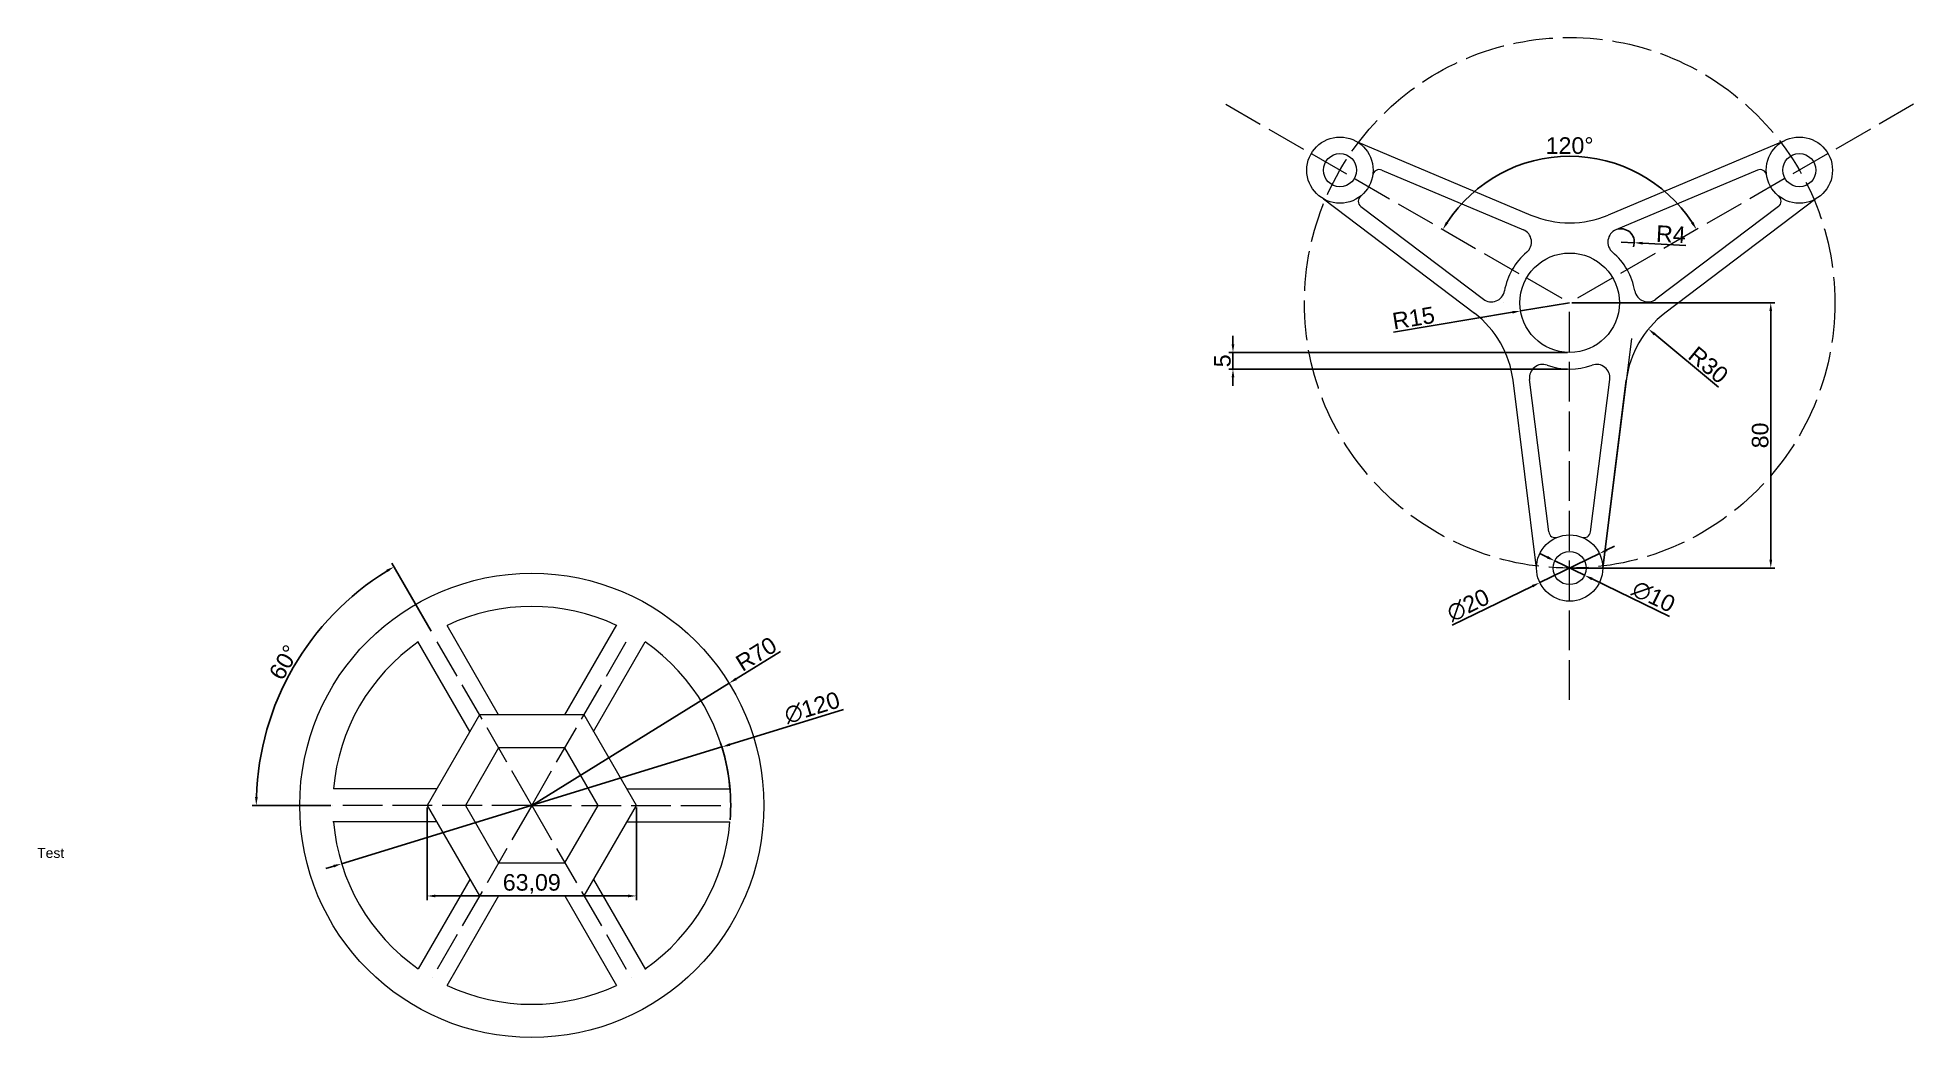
# Model space of a CAD drawing. Header units: millimetres. Extents: x 108 to 674, y 180 to 481.
import ezdxf

# ---------------------------------------------------------------- set-up
doc = ezdxf.new("R2010")
doc.units = ezdxf.units.MM
doc.linetypes.add('ACAD_ISO02W100', pattern=[15, 12, -3])
doc.layers.get('0').update_dxf_attribs({"lineweight": 9})
doc.layers.get('Defpoints').update_dxf_attribs({"color": 92})
doc.layers.add('CenterLine', color=50, linetype='ACAD_ISO02W100', lineweight=15)
doc.styles.add('MyStyle', font='arial.ttf', dxfattribs={"height": 3})
doc.styles.get("Standard").update_dxf_attribs({"font": 'arial.ttf'})
doc.dimstyles.new('Dimension 1', dxfattribs={"dimtxt": 5, "dimasz": 2.5, "dimexe": 1.25, "dimexo": 0.625, "dimgap": 0.631, "dimtad": 1, "dimtxsty": 'Standard', "dimcen": 2.5, "dimadec": 0, "dimazin": 0, "dimtfac": 1, "dimtmove": 0, "dimatfit": 3, "dimfxl": 1, "dimarcsym": 0})

# ---------------------------------------------------------------- blocks, each defined once
blk = doc.blocks.new('*U4')
for p, q in [((15.67, 5), (-15.46, 5)), ((15.67, -5), (-15.67, -5))]:
    blk.add_line(p, q)
blk = doc.blocks.new('*U5')
at = {"color": 0, "linetype": 'ByBlock', "lineweight": -2, "transparency": 16777216}
for p, rotation in [((234.92, 288.06), 299.9999999999999), ((279.25, 288.06), 239.9999999999999), ((301.41, 249.66), 180), ((234.92, 211.27), 59.99999999999999), ((279.25, 211.27), 120)]:
    blk.add_blockref('*U4', p, dxfattribs=dict(at, rotation=rotation))
blk.add_blockref('*U4', (212.75, 249.66), dxfattribs=at)
blk = doc.blocks.new('*D6')
at = {"color": 0, "lineweight": -2, "transparency": 16777216}
for p, q in [((332.08, 296.07), (318.73, 287.81)), ((257.08, 249.66), (316.61, 286.5))]:
    blk.add_line(p, q, dxfattribs=at)
at = {"color": 0, "transparency": 16777216}
blk.add_solid([(318.51, 288.17), (318.95, 287.46), (316.61, 286.5)], dxfattribs=at)
at = {"layer": 'Defpoints', "color": 0, "transparency": 16777216}
for p in [(316.61, 286.5), (257.08, 249.66)]:
    blk.add_point(p, dxfattribs=at)
at = {"color": 0, "transparency": 16777216, "insert": (324.79, 295.31), "char_height": 5, "attachment_point": 5, "rotation": 31.7472}
blk.add_mtext('R70', dxfattribs=at)
blk = doc.blocks.new('*D7')
at = {"color": 0, "lineweight": -2, "transparency": 16777216}
for p, q in [((351.11, 278.53), (316.83, 268.01)), ((199.72, 232.05), (314.44, 267.28)), ((197.33, 231.32), (194.94, 230.59))]:
    blk.add_line(p, q, dxfattribs=at)
blk.add_arc((257.08, 249.66), 60, 355.8166, 18.2617, dxfattribs=at)
at = {"color": 0, "transparency": 16777216}
for points in [[(316.71, 268.41), (316.95, 267.61), (314.44, 267.28)], [(197.21, 231.72), (197.46, 230.92), (199.72, 232.05)]]:
    blk.add_solid(points, dxfattribs=at)
at = {"layer": 'Defpoints', "color": 0, "transparency": 16777216}
for p in [(314.44, 267.28), (199.72, 232.05)]:
    blk.add_point(p, dxfattribs=at)
at = {"color": 0, "transparency": 16777216, "insert": (341.65, 279.11), "char_height": 5, "attachment_point": 5, "rotation": 17.068}
blk.add_mtext('∅120', dxfattribs=at)
blk = doc.blocks.new('*D8')
at = {"color": 0, "lineweight": -2, "transparency": 16777216}
for p, q in [((225.53, 249.04), (225.53, 221.09)), ((288.63, 249.04), (288.63, 221.09)), ((286.13, 222.34), (228.03, 222.34))]:
    blk.add_line(p, q, dxfattribs=at)
at = {"color": 0, "transparency": 16777216}
for points in [[(228.03, 222.76), (228.03, 221.93), (225.53, 222.34)], [(286.13, 222.76), (286.13, 221.93), (288.63, 222.34)]]:
    blk.add_solid(points, dxfattribs=at)
at = {"layer": 'Defpoints', "color": 0, "transparency": 16777216}
for p in [(225.53, 249.66), (288.63, 249.66), (225.53, 222.34)]:
    blk.add_point(p, dxfattribs=at)
at = {"color": 0, "transparency": 16777216, "insert": (257.08, 225.98), "char_height": 5, "attachment_point": 5}
blk.add_mtext('63,09', dxfattribs=at)
blk = doc.blocks.new('*D9')
at = {"color": 0, "lineweight": -2, "transparency": 16777216}
for p, q in [((226.77, 302.17), (214.91, 322.71)), ((196.46, 249.66), (172.73, 249.66))]:
    blk.add_line(p, q, dxfattribs=at)
blk.add_arc((257.08, 249.66), 83.1, 121.7238, 178.2762, dxfattribs=at)
at = {"color": 0, "transparency": 16777216}
for points in [[(213.17, 320.71), (213.6, 319.99), (215.53, 321.63)], [(174.44, 252.16), (173.6, 252.17), (173.98, 249.66)]]:
    blk.add_solid(points, dxfattribs=at)
at = {"layer": 'Defpoints', "color": 0, "transparency": 16777216}
for p in [(193.42, 303.08), (227.08, 301.63), (197.08, 249.66), (257.08, 249.66), (257.08, 249.66)]:
    blk.add_point(p, dxfattribs=at)
at = {"color": 0, "transparency": 16777216, "insert": (182.36, 292.81), "char_height": 5, "attachment_point": 5, "rotation": 60}
blk.add_mtext('60°', dxfattribs=at)
blk = doc.blocks.new('*D14')
at = {"layer": 'Defpoints', "color": 0, "lineweight": -2, "transparency": 16777216}
blk.add_arc((570.15, 401.23), 44.19, 33.2416, 146.7584, dxfattribs=at)
at = {"layer": 'Defpoints', "color": 0, "transparency": 16777216}
for p in [(466.44, 461.11), (673.87, 461.11), (585.27, 442.76), (570.15, 401.23), (570.15, 401.23)]:
    blk.add_point(p, dxfattribs=at)
for points in [[(533.55, 425.24), (532.84, 425.67), (531.88, 423.33)], [(607.47, 425.67), (606.76, 425.24), (608.43, 423.33)]]:
    blk.add_solid(points, dxfattribs=at)
at = {"layer": 'Defpoints', "color": 0, "transparency": 16777216, "insert": (570.15, 448.61), "char_height": 5, "attachment_point": 5}
blk.add_mtext('120°', dxfattribs=at)
blk = doc.blocks.new('*D15')
at = {"layer": 'Defpoints', "color": 0, "lineweight": -2, "transparency": 16777216}
for p, q in [((570.78, 401.23), (632.07, 401.23)), ((630.82, 398.73), (630.82, 323.73)), ((570.78, 321.23), (632.07, 321.23))]:
    blk.add_line(p, q, dxfattribs=at)
at = {"layer": 'Defpoints', "color": 0, "transparency": 16777216}
for p in [(570.15, 401.23), (570.15, 321.23), (630.82, 321.23)]:
    blk.add_point(p, dxfattribs=at)
for points in [[(630.4, 398.73), (631.23, 398.73), (630.82, 401.23)], [(630.4, 323.73), (631.23, 323.73), (630.82, 321.23)]]:
    blk.add_solid(points, dxfattribs=at)
at = {"layer": 'Defpoints', "color": 0, "transparency": 16777216, "insert": (627.63, 361.23), "char_height": 5, "attachment_point": 5, "rotation": 90}
blk.add_mtext('80', dxfattribs=at)
blk = doc.blocks.new('*D16')
at = {"layer": 'Defpoints', "color": 0, "lineweight": -2, "transparency": 16777216}
blk.add_line((615.03, 375.81), (595.83, 391.72), dxfattribs=at)
at = {"layer": 'Defpoints', "color": 0, "transparency": 16777216}
for p in [(593.91, 393.32), (617.01, 374.18)]:
    blk.add_point(p, dxfattribs=at)
blk.add_solid([(596.1, 392.05), (595.56, 391.4), (593.91, 393.32)], dxfattribs=at)
at = {"layer": 'Defpoints', "color": 0, "transparency": 16777216, "insert": (611.99, 382.48), "char_height": 5, "attachment_point": 5, "rotation": 320.3587}
blk.add_mtext('R30', dxfattribs=at)
blk = doc.blocks.new('*D17')
at = {"layer": 'Defpoints', "color": 0, "lineweight": -2, "transparency": 16777216}
for p, q in [((563.41, 324.51), (561.16, 325.6)), ((565.66, 323.41), (574.65, 319.05)), ((600.24, 306.61), (576.9, 317.95))]:
    blk.add_line(p, q, dxfattribs=at)
at = {"layer": 'Defpoints', "color": 0, "transparency": 16777216}
for p in [(565.66, 323.41), (574.65, 319.05)]:
    blk.add_point(p, dxfattribs=at)
for points in [[(563.59, 324.88), (563.23, 324.13), (565.66, 323.41)], [(577.08, 318.33), (576.72, 317.58), (574.65, 319.05)]]:
    blk.add_solid(points, dxfattribs=at)
at = {"layer": 'Defpoints', "color": 0, "transparency": 16777216, "insert": (595.47, 312.63), "char_height": 5, "attachment_point": 5, "rotation": 334.0914}
blk.add_mtext('∅10', dxfattribs=at)
blk = doc.blocks.new('*D18')
at = {"layer": 'Defpoints', "color": 0, "lineweight": -2, "transparency": 16777216}
for p, q in [((579.15, 325.61), (561.16, 316.85)), ((581.39, 326.7), (583.64, 327.79)), ((534.76, 304.01), (558.92, 315.76))]:
    blk.add_line(p, q, dxfattribs=at)
at = {"layer": 'Defpoints', "color": 0, "transparency": 16777216}
for p in [(579.15, 325.61), (561.16, 316.85)]:
    blk.add_point(p, dxfattribs=at)
for points in [[(581.21, 327.07), (581.58, 326.33), (579.15, 325.61)], [(558.73, 316.13), (559.1, 315.39), (561.16, 316.85)]]:
    blk.add_solid(points, dxfattribs=at)
at = {"layer": 'Defpoints', "color": 0, "transparency": 16777216, "insert": (539.53, 310.02), "char_height": 5, "attachment_point": 5, "rotation": 25.951}
blk.add_mtext('∅20', dxfattribs=at)
blk = doc.blocks.new('*D19')
at = {"layer": 'Defpoints', "color": 0, "lineweight": -2, "transparency": 16777216}
for p, q in [((585.66, 419.55), (589.66, 419.34)), ((605.2, 418.54), (592.16, 419.21))]:
    blk.add_line(p, q, dxfattribs=at)
blk.add_arc((585.66, 419.55), 4, 339.1519, 103.9225, dxfattribs=at)
at = {"layer": 'Defpoints', "color": 0, "transparency": 16777216}
for p in [(585.66, 419.55), (589.66, 419.34)]:
    blk.add_point(p, dxfattribs=at)
blk.add_solid([(592.18, 419.63), (592.13, 418.8), (589.66, 419.34)], dxfattribs=at)
at = {"layer": 'Defpoints', "color": 0, "transparency": 16777216, "insert": (600.71, 421.91), "char_height": 5, "attachment_point": 5, "rotation": 357.0569}
blk.add_mtext('R4', dxfattribs=at)
blk = doc.blocks.new('*D20')
at = {"layer": 'Defpoints', "color": 0, "lineweight": -2, "transparency": 16777216}
for p, q in [((517.05, 392.41), (552.89, 398.36)), ((570.15, 401.23), (555.36, 398.77))]:
    blk.add_line(p, q, dxfattribs=at)
at = {"layer": 'Defpoints', "color": 0, "transparency": 16777216}
for p in [(555.36, 398.77), (570.15, 401.23)]:
    blk.add_point(p, dxfattribs=at)
blk.add_solid([(552.82, 398.77), (552.96, 397.95), (555.36, 398.77)], dxfattribs=at)
at = {"layer": 'Defpoints', "color": 0, "transparency": 16777216, "insert": (523.06, 396.63), "char_height": 5, "attachment_point": 5, "rotation": 9.4343}
blk.add_mtext('R15', dxfattribs=at)
blk = doc.blocks.new('*D21')
at = {"layer": 'Defpoints', "color": 0, "lineweight": -2, "transparency": 16777216}
for p, q in [((468.59, 388.73), (468.59, 391.23)), ((569.53, 386.23), (467.34, 386.23)), ((468.59, 386.23), (468.59, 381.23)), ((569.53, 381.23), (467.34, 381.23)), ((468.59, 378.73), (468.59, 376.23))]:
    blk.add_line(p, q, dxfattribs=at)
at = {"layer": 'Defpoints', "color": 0, "transparency": 16777216}
for p in [(570.15, 386.23), (468.59, 381.23), (570.15, 381.23)]:
    blk.add_point(p, dxfattribs=at)
for points in [[(468.18, 388.73), (469.01, 388.73), (468.59, 386.23)], [(468.18, 378.73), (469.01, 378.73), (468.59, 381.23)]]:
    blk.add_solid(points, dxfattribs=at)
at = {"layer": 'Defpoints', "color": 0, "transparency": 16777216, "insert": (465.42, 383.73), "char_height": 5, "attachment_point": 5, "rotation": 90}
blk.add_mtext('5', dxfattribs=at)

msp = doc.modelspace()

# ---------------------------------------------------------------- linework, layer by layer
for p, q in [((505.873, 449.89), (558.493, 427.69)), ((634.437, 449.89), (581.816, 427.69)), ((513.51, 441.242), (556.2, 423.231)), ((626.8, 441.242), (584.11, 423.231)), ((495.873, 432.57), (541.409, 398.1)), ((507.181, 430.281), (544.124, 402.315)), ((633.128, 430.281), (596.185, 402.315)), ((644.437, 432.57), (598.9, 398.1)), ((550.155, 401.23), (550.155, 401.23)), ((590.155, 401.23), (590.155, 401.23)), ((588.809, 390.46), (580.155, 321.23)), ((560.155, 321.23), (553.071, 377.901)), ((563.826, 332.168), (558.079, 378.145)), ((576.483, 332.168), (582.23, 378.145)), ((580.155, 321.23), (587.239, 377.901)), ((560.155, 321.23), (560.155, 321.23)), ((580.155, 321.23), (580.155, 321.23))]:
    msp.add_line(p, q)
for points in [[(272.854, 276.985), (241.307, 276.985), (225.534, 249.665), (241.307, 222.344), (272.854, 222.344), (288.628, 249.665)], [(247.081, 266.985), (237.081, 249.665), (247.081, 232.344), (267.081, 232.344), (277.081, 249.665), (267.081, 266.985)], [(237.081, 249.665), (247.081, 232.344), (267.081, 232.344), (277.081, 249.665), (267.081, 266.985), (247.081, 266.985)], [(247.081, 232.344), (267.081, 232.344), (277.081, 249.665), (267.081, 266.985), (247.081, 266.985), (237.081, 249.665)], [(267.081, 232.344), (277.081, 249.665), (267.081, 266.985), (247.081, 266.985), (237.081, 249.665), (247.081, 232.344)], [(277.081, 249.665), (267.081, 266.985), (247.081, 266.985), (237.081, 249.665), (247.081, 232.344), (267.081, 232.344)], [(267.081, 266.985), (247.081, 266.985), (237.081, 249.665), (247.081, 232.344), (267.081, 232.344), (277.081, 249.665)]]:
    msp.add_lwpolyline(points, close=True)
for centre, radius in [((500.873, 441.23), 10), ((639.437, 441.23), 10), ((500.873, 441.23), 5), ((639.437, 441.23), 5), ((570.155, 401.23), 15), ((570.155, 321.23), 10), ((570.155, 321.23), 5), ((257.081, 249.665), 70)]:
    msp.add_circle(centre, radius)
for centre, radius, start, end in [((512.732, 439.399), 2, 67.12502, 171.22206), ((627.577, 439.399), 2, 8.77794, 112.87498), ((508.388, 431.875), 2, 128.77794, 232.87498), ((631.921, 431.875), 2, 307.12502, 51.22206), ((570.155, 455.33), 30, 247.12502, 292.87498), ((554.645, 419.545), 4, 310.25948, 67.12502), ((585.665, 419.545), 4, 112.87498, 229.74052), ((570.155, 401.23), 20, 130.25948, 169.74052), ((570.155, 401.23), 20, 10.25948, 49.74052), ((546.539, 405.505), 4, 232.87498, 349.74052), ((593.771, 405.505), 4, 190.25948, 307.12502), ((523.303, 374.18), 30, 7.12502, 52.87498), ((617.007, 374.18), 30, 127.12502, 172.87498), ((562.049, 378.641), 4, 70.25948, 187.12502), ((570.155, 401.23), 20, 250.25948, 289.74052), ((578.261, 378.641), 4, 352.87498, 109.74052), ((565.811, 332.416), 2, 187.12502, 291.22206), ((574.499, 332.416), 2, 248.77794, 352.87498), ((257.081, 249.665), 60, 64.78019, 115.21981), ((257.081, 249.665), 60, 124.78019, 175.21981), ((257.081, 249.665), 60, 4.78019, 55.21981), ((257.081, 249.665), 60, 184.78019, 235.21981), ((257.081, 249.665), 60, 304.78019, 355.21981), ((257.081, 249.665), 60, 244.78019, 295.21981)]:
    msp.add_arc(centre, radius, start, end)
at = {"layer": 'CenterLine'}
for p, q in [((466.443, 461.108), (570.155, 401.23)), ((673.867, 461.108), (570.155, 401.23)), ((570.155, 281.474), (570.155, 401.23)), ((257.081, 249.665), (227.081, 301.626)), ((257.081, 249.665), (287.081, 301.626)), ((222.855, 298.946), (222.751, 299.126)), ((257.081, 249.665), (197.081, 249.665)), ((257.081, 249.665), (227.081, 197.703)), ((257.081, 249.665), (287.081, 197.703)), ((257.081, 249.665), (317.081, 249.665))]:
    msp.add_line(p, q, dxfattribs=at)
msp.add_circle((570.155, 401.23), 80, dxfattribs=at)

# ---------------------------------------------------------------- block references
msp.add_blockref('*U5', (0, 0))

# ---------------------------------------------------------------- texts
at = {"insert": (107.902, 236.805), "char_height": 3, "attachment_point": 1, "style": 'MyStyle'}
msp.add_mtext_dynamic_manual_height_columns('Test', width=42.35926, gutter_width=15, heights=[0], dxfattribs=at)

# ---------------------------------------------------------------- dimensions: what is measured, and where the dimension line sits
dim = msp.add_angular_dim_2l(base=(193.423, 303.08), line1=((257.081, 249.665), (227.081, 301.626)), line2=((257.081, 249.665), (197.081, 249.665)), dimstyle='Dimension 1')
dim.commit()
dim.dimension.update_dxf_attribs({"geometry": '*D9', "text_midpoint": (182.357, 292.806)})
dim = msp.add_radius_dim(center=(257.081, 249.665), mpoint=(316.607, 286.497), dimstyle='Dimension 1')
dim.commit()
dim.dimension.update_dxf_attribs({"geometry": '*D6', "text_midpoint": (324.793, 295.306)})
dim = msp.add_diameter_dim_2p(p1=(199.724, 232.054), p2=(314.438, 267.275), dimstyle='Dimension 1')
dim.commit()
dim.dimension.update_dxf_attribs({"geometry": '*D7', "text_midpoint": (342.63, 275.931), "dimtype": 163})
dim = msp.add_linear_dim(base=(225.534, 222.344), p1=(288.628, 249.665), p2=(225.534, 249.665), dimstyle='Dimension 1')
dim.commit()
dim.dimension.update_dxf_attribs({"geometry": '*D8', "text_midpoint": (257.081, 225.98)})
at = {"layer": 'Defpoints'}
dim = msp.add_angular_dim_2l(base=(585.27, 442.758), line1=((673.867, 461.108), (570.155, 401.23)), line2=((466.443, 461.108), (570.155, 401.23)), dimstyle='Dimension 1', dxfattribs=at)
dim.commit()
dim.dimension.update_dxf_attribs({"geometry": '*D14', "text_midpoint": (570.155, 448.607)})
for center, mpoint, picture, middle in [((585.665, 419.545), (589.66, 419.34), '*D19', (600.552, 418.78)), ((570.155, 401.23), (555.358, 398.771), '*D20', (523.58, 393.491)), ((617.007, 374.18), (593.905, 393.319), '*D16', (609.955, 380.023))]:
    dim = msp.add_radius_dim(center=center, mpoint=mpoint, dimstyle='Dimension 1', dxfattribs=at)
    dim.commit()
    dim.dimension.update_dxf_attribs({"geometry": picture, "text_midpoint": middle, "dimtype": 164})
for base, p1, p2, picture, middle in [((630.818, 321.23), (570.155, 401.23), (570.155, 321.23), '*D15', (627.634, 361.23)), ((468.594, 381.23), (570.155, 386.23), (570.155, 381.23), '*D21', (465.42, 383.73))]:
    dim = msp.add_linear_dim(base=base, p1=p1, p2=p2, angle=90, dimstyle='Dimension 1', dxfattribs=at)
    dim.commit()
    dim.dimension.update_dxf_attribs({"geometry": picture, "text_midpoint": middle})
for p1, p2, picture, middle in [((579.147, 325.606), (561.163, 316.854), '*D18', (540.989, 307.036)), ((565.657, 323.415), (574.652, 319.046), '*D17', (594.015, 309.64))]:
    dim = msp.add_diameter_dim_2p(p1=p1, p2=p2, dimstyle='Dimension 1', dxfattribs=at)
    dim.commit()
    dim.dimension.update_dxf_attribs({"geometry": picture, "text_midpoint": middle, "dimtype": 163})

doc.saveas('drawing.dxf')
